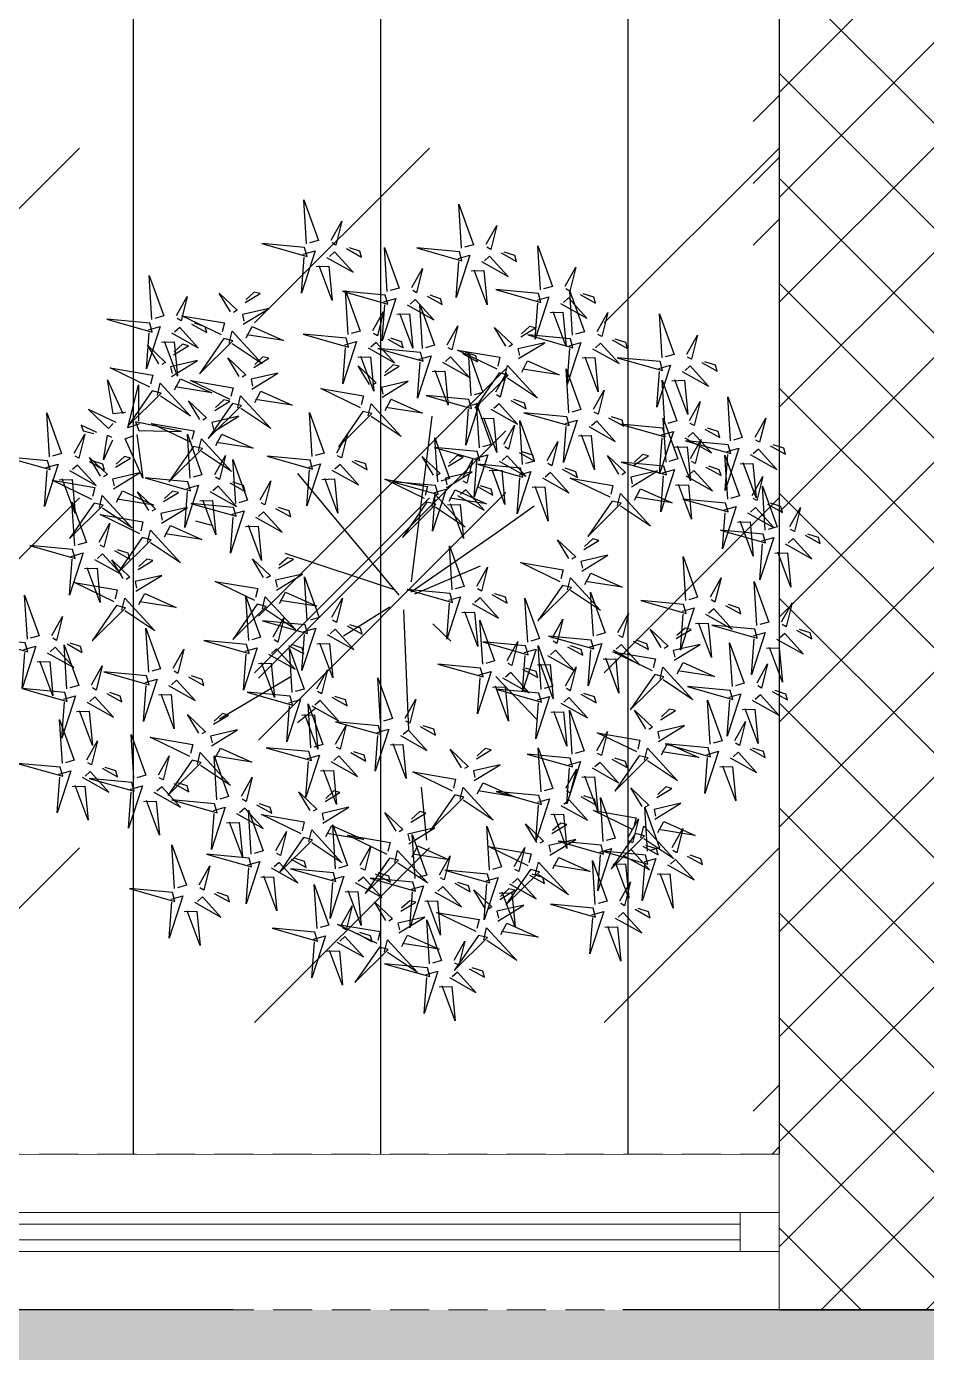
# Model space of a CAD drawing. Header units: millimetres. Extents: x 2335845 to 2509607, y 289014 to 361737.
# Drawn here: x 2369962 to 2370540, y 335775 to 336626 of the extents above; entities that cross this region are included whole.
import ezdxf

# ---------------------------------------------------------------- set-up
doc = ezdxf.new("R2010")
doc.units = ezdxf.units.MM
for name, pattern in [('DASHED', [0.75, 0.5, -0.25]), ('HIDDEN', [0.375, 0.25, -0.125]), ('HIDDEN2', [0.1875, 0.125, -0.0625])]:
    doc.linetypes.add(name, pattern=pattern)
for name, color, linetype, lineweight in [('AR_01_PARTITION FULL HT', 2, 'Continuous', 25), ('IN-PRTN-FULL', 30, 'Continuous', 20), ('IN-PRTN-HATCH', 8, 'Continuous', 5), ('L-tree', 102, 'Continuous', 5), ('SWA- GLASS PARTITION', 8, 'Continuous', 5), ('SWA-GLASS', 140, 'Continuous', 9), ('SWA-METAL', 165, 'Continuous', 9), ('TOA-FC-GYPSUM', 250, 'Continuous', 5), ('TOA-FL-CPT-1', 8, 'Continuous', 5), ('TOA-FL-CPT-3', 8, 'Continuous', 5), ('TOA-FL-TILE-1', 8, 'Continuous', 5)]:
    doc.layers.add(name, color=color, linetype=linetype, lineweight=lineweight)
doc.layers.add('FLOOR MARK', color=7, linetype='Continuous')
doc.layers.add('Landscape', color=70, linetype='Continuous')

# ---------------------------------------------------------------- blocks, each defined once
blk = doc.blocks.new('*U660')
at = {"layer": 'SWA- GLASS PARTITION', "linetype": 'HIDDEN2', "ltscale": 200, "elevation": 0}
blk.add_lwpolyline([(113331.73, -163312.97), (115381.49, -163312.95), (115381.49, -163412.95), (113331.73, -163412.97)], close=True, dxfattribs=at)
at = {"layer": 'SWA-GLASS', "color": 4, "elevation": 0}
blk.add_lwpolyline([(115356.49, -163357.95), (115356.49, -163367.95), (113356.73, -163367.97), (113356.73, -163357.97)], close=True, dxfattribs=at)
at = {"layer": 'SWA-METAL', "color": 8, "linetype": 'HIDDEN'}
for p, q in [((113356.73, -163350.47, 0), (115356.49, -163350.45, 0)), ((113356.73, -163375.45, 0), (115356.49, -163375.45, 0))]:
    blk.add_line(p, q, dxfattribs=at)
at = {"layer": 'SWA-METAL', "elevation": 0}
blk.add_lwpolyline([(115356.49, -163350.45), (115381.49, -163350.45), (115381.49, -163375.45), (115356.49, -163375.45)], close=True, dxfattribs=at)
blk = doc.blocks.new('*U706')
at = {"layer": 'IN-PRTN-HATCH'}
h = blk.add_hatch(dxfattribs=at)
h.set_pattern_fill('ANSI37', color=256, scale=15)
h.set_pattern_definition([(45, (-2055.263, -7e-11), (-33.67596, 33.67596), []), (135, (-2055.263, -7e-11), (-33.67596, -33.67596), [])])
h.paths.add_polyline_path([(-105440.84, -39967.2), (-100176.79, -39967.2), (-100176.79, -39867.2), (-105440.84, -39867.2)])
at = {"layer": 'IN-PRTN-FULL', "elevation": 0}
blk.add_lwpolyline([(-105440.84, -39967.2), (-100176.79, -39967.2), (-100176.79, -39867.2), (-105440.84, -39867.2)], close=True, dxfattribs=at)
blk = doc.blocks.new('autumn shrub')
at = {"layer": 'Landscape', "color": 114, "true_color": 0x139b48}
for p, q in [((11.54, 1.92), (51.94, 98)), ((1.92, -3.84), (-38.48, 86.47)), ((-98.12, 69.17), (-107.74, 74.94)), ((0, 0), (-59.64, 40.35)), ((71.18, 17.29), (98.12, 26.9)), ((9.62, -3.84), (71.18, 17.29)), ((11.54, -5.76), (55.79, 0)), ((-5.77, -9.61), (-38.48, -19.21)), ((1.92, -13.45), (-15.39, -86.47)), ((17.31, -26.9), (25.01, -40.35)), ((-76.95, -34.59), (-126.97, -48.04)), ((-67.33, -57.64), (-80.8, -63.41)), ((46.17, -69.17), (63.49, -101.84)), ((-17.31, -122.97), (-23.09, -155.64))]:
    blk.add_line(p, q, dxfattribs=at)
for points in [[(5.77, 222.89), (11.54, 249.79), (13.47, 222.89), (7.7, 222.89)], [(-100.04, 203.68), (-94.27, 230.58), (-92.34, 203.68), (-98.12, 203.68)], [(3.85, 220.97), (-21.16, 230.58), (3.85, 215.21), (3.85, 220.97)], [(21.16, 220.97), (30.78, 230.58), (23.09, 217.13), (21.16, 219.05)], [(1.92, 217.13), (9.62, 217.13), (-5.77, 194.07), (1.92, 215.21)], [(98.12, 194.07), (103.89, 220.97), (105.81, 194.07), (100.04, 194.07)], [(-101.96, 201.75), (-126.97, 211.36), (-101.96, 195.99), (-101.96, 201.75)], [(-84.65, 201.75), (-75.03, 211.36), (-82.73, 197.91), (-84.65, 199.83)], [(-51.51, 194.97), (-55.15, 208.07), (-47.22, 194.76), (-49.84, 194.03)], [(7.7, 207.52), (15.39, 205.6), (11.54, 184.46), (9.62, 207.52)], [(15.39, 211.36), (28.86, 197.91), (21.16, 213.28), (17.31, 211.36)], [(28.86, 213.28), (36.55, 205.6), (36.55, 209.44), (30.78, 213.28)], [(46.17, 180.62), (51.94, 207.52), (53.87, 180.62), (48.1, 180.62)], [(-60.75, 182.51), (-81.34, 200.76), (-56.96, 189.22), (-59.8, 184.19)], [(-41.04, 197.9), (-30.56, 200.83), (-33.91, 202.71), (-40.09, 199.58)], [(96.19, 192.15), (71.18, 201.75), (96.19, 186.38), (96.19, 192.15)], [(113.51, 192.15), (123.13, 201.75), (115.43, 188.3), (113.51, 190.23)], [(-103.89, 197.91), (-96.19, 197.91), (-111.58, 174.85), (-103.89, 195.99)], [(-90.42, 192.15), (-76.95, 178.7), (-84.65, 194.07), (-88.5, 192.15)], [(-76.95, 194.07), (-69.26, 186.38), (-69.26, 190.23), (-75.03, 194.07)], [(-45.98, 185.23), (-27.65, 190.35), (-44.82, 191.2), (-45.03, 186.9)], [(-103.45, 175.76), (-107.1, 188.86), (-99.16, 175.55), (-101.78, 174.81)], [(-98.12, 188.3), (-90.42, 186.38), (-94.27, 165.25), (-96.19, 188.3)], [(-92.98, 178.69), (-82.5, 181.61), (-85.85, 183.5), (-92.03, 180.36)], [(-57.62, 176.33), (-53.83, 183.03), (-41.31, 158.3), (-55.94, 175.38)], [(-46.41, 176.64), (-40.96, 182.39), (-24.44, 168.66), (-45.47, 178.31)], [(15.39, 161.4), (21.16, 188.3), (23.09, 161.4), (17.31, 161.4)], [(44.25, 178.7), (19.24, 188.3), (44.25, 172.93), (44.25, 178.7)], [(61.56, 178.7), (71.18, 188.3), (63.49, 174.85), (61.56, 176.78)], [(94.27, 188.3), (101.96, 188.3), (86.57, 165.25), (94.27, 186.38)], [(107.74, 182.54), (121.2, 169.09), (113.51, 184.46), (109.66, 182.54)], [(121.2, 184.46), (128.9, 176.78), (128.9, 180.62), (123.13, 184.46)], [(138.52, 155.64), (144.29, 182.54), (146.21, 155.64), (140.44, 155.64)], [(-131.51, 152.18), (-139.33, 153.55), (-136.98, 174.91), (-133.43, 152.04)], [(-112.69, 163.3), (-133.28, 181.54), (-108.91, 170), (-111.74, 164.97)], [(-60.02, 179.89), (-80.67, 162.83), (-55, 177.06), (-60.02, 179.89)], [(42.32, 174.85), (50.02, 174.85), (34.63, 151.8), (42.32, 172.93)], [(100.04, 178.7), (107.74, 176.78), (103.89, 155.64), (101.96, 178.7)], [(-125.08, 143), (-132.76, 142.46), (-119.03, 166.55), (-125.21, 144.92)], [(-97.92, 166.01), (-79.59, 171.13), (-96.76, 171.98), (-96.98, 167.69)], [(-57.28, 154.62), (-60.92, 167.72), (-52.99, 154.41), (-55.61, 153.68)], [(13.47, 159.48), (-11.54, 169.09), (13.47, 153.72), (13.47, 159.48)], [(30.78, 159.48), (40.4, 169.09), (32.71, 155.64), (30.78, 157.56)], [(55.79, 169.09), (69.26, 155.64), (61.56, 171.01), (57.72, 169.09)], [(57.72, 140.27), (63.49, 167.17), (65.41, 140.27), (59.64, 140.27)], [(69.26, 171.01), (76.95, 163.33), (76.95, 167.17), (71.18, 171.01)], [(-184.69, 138.35), (-178.92, 165.25), (-176.99, 138.35), (-182.77, 138.35)], [(-138.92, 147.8), (-153.3, 160.27), (-144.54, 145.48), (-140.84, 147.67)], [(-111.96, 160.68), (-132.62, 143.61), (-106.94, 157.85), (-111.96, 160.68)], [(-109.56, 157.11), (-105.78, 163.82), (-93.26, 139.08), (-107.89, 156.17)], [(-98.36, 157.42), (-92.9, 163.18), (-76.38, 149.44), (-97.41, 159.1)], [(-66.52, 142.16), (-87.11, 160.4), (-62.74, 148.86), (-65.57, 143.84)], [(-46.81, 157.55), (-36.33, 160.48), (-39.68, 162.36), (-45.86, 159.22)], [(48.1, 165.25), (55.79, 163.33), (51.94, 142.19), (50.02, 165.25)], [(136.59, 153.72), (111.58, 163.33), (136.59, 147.95), (136.59, 153.72)], [(153.91, 153.72), (163.53, 163.33), (155.83, 149.87), (153.91, 151.8)], [(-152.22, 144.94), (-160.44, 152.06), (-160.16, 148.23), (-154.14, 144.8)], [(-51.75, 144.88), (-33.42, 150), (-50.59, 150.85), (-50.8, 146.55)], [(11.54, 155.64), (19.24, 155.64), (3.85, 132.58), (11.54, 153.72)], [(25.01, 149.87), (38.48, 136.42), (30.78, 151.8), (26.93, 149.87)], [(38.48, 151.8), (46.17, 144.11), (46.17, 147.95), (40.4, 151.8)], [(134.67, 149.87), (142.36, 149.87), (126.97, 126.82), (134.67, 147.95)], [(150.06, 122.97), (155.83, 149.87), (157.76, 122.97), (151.98, 122.97)], [(-186.61, 136.42), (-211.62, 146.03), (-186.61, 130.66), (-186.61, 136.42)], [(-169.3, 136.42), (-159.68, 146.03), (-167.38, 132.58), (-169.3, 134.5)], [(-144, 137.81), (-152.92, 127.55), (-146.19, 141.51), (-144.13, 139.73)], [(-126.73, 139.03), (-101.1, 131.22), (-127.13, 144.78), (-126.73, 139.03)], [(-97.3, 122.95), (-117.89, 141.19), (-93.52, 129.65), (-96.35, 124.62)], [(-88.06, 135.41), (-91.71, 148.51), (-83.77, 135.2), (-86.39, 134.46)], [(-77.59, 138.33), (-67.11, 141.26), (-70.46, 143.15), (-76.64, 140.01)], [(-63.39, 135.98), (-59.61, 142.68), (-47.08, 117.95), (-61.71, 135.03)], [(-52.18, 136.28), (-46.73, 142.04), (-30.21, 128.31), (-51.24, 137.96)], [(19.67, 127.72), (16.03, 140.82), (23.96, 127.51), (21.35, 126.78)], [(17.31, 146.03), (25.01, 144.11), (21.16, 122.97), (19.24, 146.03)], [(55.79, 138.35), (30.78, 147.95), (55.79, 132.58), (55.79, 138.35)], [(73.11, 138.35), (82.73, 147.95), (75.03, 134.5), (73.11, 136.42)], [(108.17, 127.72), (104.53, 140.82), (112.46, 127.51), (109.84, 126.78)], [(148.14, 144.11), (161.6, 130.66), (153.91, 146.03), (150.06, 144.11)], [(161.6, 146.03), (169.3, 138.35), (169.3, 142.19), (163.53, 146.03)], [(-188.54, 132.58), (-180.84, 132.58), (-196.23, 109.52), (-188.54, 130.66)], [(-128.51, 136.98), (-132.37, 109.74), (-136.19, 136.44), (-130.43, 136.85)], [(-65.79, 139.54), (-86.44, 122.48), (-60.77, 136.71), (-65.79, 139.54)], [(10.44, 115.26), (-10.16, 133.5), (14.22, 121.96), (11.38, 116.94)], [(30.15, 130.65), (40.62, 133.58), (37.28, 135.46), (31.09, 132.32)], [(53.87, 134.5), (61.56, 134.5), (46.17, 111.45), (53.87, 132.58)], [(98.93, 115.26), (78.34, 133.5), (102.71, 121.96), (99.88, 116.94)], [(118.64, 130.65), (129.12, 133.58), (125.77, 135.46), (119.59, 132.32)], [(140.44, 140.27), (148.14, 138.35), (144.29, 117.21), (142.36, 140.27)], [(-175.07, 126.82), (-161.6, 113.37), (-169.3, 128.74), (-173.15, 126.82)], [(-161.6, 128.74), (-153.91, 121.05), (-153.91, 124.9), (-159.68, 128.74)], [(-157.32, 118.11), (-160.96, 131.21), (-153.03, 117.9), (-155.65, 117.17)], [(-146.85, 121.04), (-136.37, 123.97), (-139.72, 125.86), (-145.9, 122.72)], [(-103.89, 101.84), (-98.12, 128.74), (-96.19, 101.84), (-101.96, 101.84)], [(-82.53, 125.66), (-64.2, 130.78), (-81.37, 131.63), (-81.59, 127.34)], [(59.64, 124.9), (67.33, 122.97), (63.49, 101.84), (61.56, 124.9)], [(67.33, 128.74), (80.8, 115.29), (73.11, 130.66), (69.26, 128.74)], [(78.88, 103.76), (84.65, 130.66), (86.57, 103.76), (80.8, 103.76)], [(80.8, 130.66), (88.5, 122.97), (88.5, 126.82), (82.73, 130.66)], [(148.14, 121.05), (123.13, 130.66), (148.14, 115.29), (148.14, 121.05)], [(165.45, 121.05), (175.07, 130.66), (167.38, 117.21), (165.45, 119.13)], [(-166.56, 105.65), (-187.15, 123.9), (-162.78, 112.36), (-165.61, 107.33)], [(-182.77, 122.97), (-175.07, 121.05), (-178.92, 99.92), (-180.84, 122.97)], [(-96.57, 120.33), (-117.23, 103.26), (-91.55, 117.49), (-96.57, 120.33)], [(-94.17, 116.76), (-90.39, 123.47), (-77.87, 98.73), (-92.49, 115.82)], [(-82.96, 117.07), (-77.51, 122.83), (-60.99, 109.09), (-82.02, 118.75)], [(-26.93, 94.15), (-21.16, 121.05), (-19.24, 94.15), (-25.01, 94.15)], [(25.2, 117.98), (43.54, 123.1), (26.37, 123.95), (26.15, 119.65)], [(113.7, 117.98), (132.03, 123.1), (114.86, 123.95), (114.65, 119.65)], [(146.21, 117.21), (153.91, 117.21), (138.52, 94.15), (146.21, 115.29)], [(200.08, 94.15), (205.85, 121.05), (207.78, 94.15), (202, 94.15)], [(-184.69, 80.7), (-178.92, 107.6), (-176.99, 80.7), (-182.77, 80.7)], [(-151.79, 108.37), (-133.46, 113.49), (-150.63, 114.34), (-150.84, 110.04)], [(-105.81, 99.92), (-130.82, 109.52), (-105.81, 94.15), (-105.81, 99.92)], [(-88.5, 99.92), (-78.88, 109.52), (-86.57, 96.07), (-88.5, 98)], [(11.17, 112.64), (-9.49, 95.58), (16.19, 109.81), (11.17, 112.64)], [(13.57, 109.08), (17.35, 115.78), (29.87, 91.05), (15.24, 108.13)], [(24.77, 109.38), (30.23, 115.14), (46.74, 101.41), (25.72, 111.06)], [(76.95, 101.84), (51.94, 111.45), (76.95, 96.07), (76.95, 101.84)], [(99.66, 112.64), (79.01, 95.58), (104.68, 109.81), (99.66, 112.64)], [(94.27, 101.84), (103.89, 111.45), (96.19, 98), (94.27, 99.92)], [(102.06, 109.08), (105.85, 115.78), (118.37, 91.05), (103.74, 108.13)], [(113.27, 109.38), (118.72, 115.14), (135.24, 101.41), (114.21, 111.06)], [(151.98, 107.6), (159.68, 105.68), (155.83, 84.54), (153.91, 107.6)], [(159.68, 111.45), (173.15, 98), (165.45, 113.37), (161.6, 111.45)], [(173.15, 113.37), (180.84, 105.68), (180.84, 109.52), (175.07, 113.37)], [(-165.83, 103.03), (-186.48, 85.97), (-160.81, 100.2), (-165.83, 103.03)], [(-163.43, 99.47), (-159.65, 106.17), (-147.12, 81.44), (-161.75, 98.53)], [(-152.22, 99.78), (-146.77, 105.54), (-130.25, 91.8), (-151.28, 101.45)], [(-134.24, 89.29), (-137.88, 102.39), (-129.94, 89.08), (-132.56, 88.35)], [(-80.8, 78.78), (-75.03, 105.68), (-73.11, 78.78), (-78.88, 78.78)], [(-28.86, 92.23), (-53.87, 101.84), (-28.86, 86.47), (-28.86, 92.23)], [(-11.54, 92.23), (-1.92, 101.84), (-9.62, 88.39), (-11.54, 90.31)], [(134.67, 76.86), (140.44, 103.76), (142.36, 76.86), (136.59, 76.86)], [(198.16, 92.23), (173.15, 101.84), (198.16, 86.47), (198.16, 92.23)], [(215.47, 92.23), (225.09, 101.84), (217.4, 88.39), (215.47, 90.31)], [(-143.47, 76.83), (-164.07, 95.07), (-139.69, 83.53), (-142.53, 78.51)], [(-123.76, 92.22), (-113.29, 95.15), (-116.63, 97.03), (-122.82, 93.89)], [(-107.74, 96.07), (-100.04, 96.07), (-115.43, 73.02), (-107.74, 94.15)], [(-94.27, 90.31), (-80.8, 76.86), (-88.5, 92.23), (-92.34, 90.31)], [(-80.8, 92.23), (-73.11, 84.54), (-73.11, 88.39), (-78.88, 92.23)], [(75.03, 98), (82.73, 98), (67.33, 74.94), (75.03, 96.07)], [(75.03, 71.09), (80.8, 98), (82.73, 71.09), (76.95, 71.09)], [(88.5, 92.23), (101.96, 78.78), (94.27, 94.15), (90.42, 92.23)], [(101.96, 94.15), (109.66, 86.47), (109.66, 90.31), (103.89, 94.15)], [(-186.61, 78.78), (-211.62, 88.39), (-186.61, 73.02), (-186.61, 78.78)], [(-169.3, 78.78), (-159.68, 88.39), (-167.38, 74.94), (-169.3, 76.86)], [(-128.7, 79.55), (-110.37, 84.67), (-127.54, 85.52), (-127.76, 81.22)], [(-82.73, 76.86), (-107.74, 86.47), (-82.73, 71.09), (-82.73, 76.86)], [(-101.96, 86.47), (-94.27, 84.54), (-98.12, 63.41), (-100.04, 86.47)], [(-65.41, 76.86), (-55.79, 86.47), (-63.49, 73.02), (-65.41, 74.94)], [(-30.78, 88.39), (-23.09, 88.39), (-38.48, 65.33), (-30.78, 86.47)], [(-17.31, 82.62), (-3.85, 69.17), (-11.54, 84.54), (-15.39, 82.62)], [(-3.85, 84.54), (3.85, 76.86), (3.85, 80.7), (-1.92, 84.54)], [(44.25, 57.64), (50.02, 84.54), (51.94, 57.64), (46.17, 57.64)], [(80.8, 88.39), (88.5, 86.47), (84.65, 65.33), (82.73, 88.39)], [(132.75, 74.94), (107.74, 84.54), (132.75, 69.17), (132.75, 74.94)], [(150.06, 74.94), (159.68, 84.54), (151.98, 71.09), (150.06, 73.02)], [(196.23, 88.39), (203.93, 88.39), (188.54, 65.33), (196.23, 86.47)], [(209.7, 82.62), (223.17, 69.17), (215.47, 84.54), (211.62, 82.62)], [(223.17, 84.54), (230.86, 76.86), (230.86, 80.7), (225.09, 84.54)], [(-188.54, 74.94), (-180.84, 74.94), (-196.23, 51.88), (-188.54, 73.02)], [(-140.34, 70.65), (-136.56, 77.35), (-124.04, 52.62), (-138.67, 69.7)], [(-129.14, 70.95), (-123.68, 76.71), (-107.16, 62.98), (-128.19, 72.63)], [(-25.01, 78.78), (-17.31, 76.86), (-21.16, 55.72), (-23.09, 78.78)], [(42.76, 62.39), (39.12, 75.49), (47.05, 62.18), (44.43, 61.45)], [(73.11, 69.17), (48.1, 78.78), (73.11, 63.41), (73.11, 69.17)], [(90.42, 69.17), (100.04, 78.78), (92.34, 65.33), (90.42, 67.25)], [(98.12, 53.8), (103.89, 80.7), (105.81, 53.8), (100.04, 53.8)], [(190.46, 53.8), (196.23, 80.7), (198.16, 53.8), (192.39, 53.8)], [(202, 78.78), (209.7, 76.86), (205.85, 55.72), (203.93, 78.78)], [(-175.07, 69.17), (-161.6, 55.72), (-169.3, 71.09), (-173.15, 69.17)], [(-142.74, 74.21), (-163.4, 57.15), (-137.72, 71.38), (-142.74, 74.21)], [(-161.6, 71.09), (-153.91, 63.41), (-153.91, 67.25), (-159.68, 71.09)], [(-84.65, 73.02), (-76.95, 73.02), (-92.34, 49.96), (-84.65, 71.09)], [(-71.18, 67.25), (-57.72, 53.8), (-65.41, 69.17), (-69.26, 67.25)], [(-57.72, 69.17), (-50.02, 61.49), (-50.02, 65.33), (-55.79, 69.17)], [(33.52, 49.93), (12.93, 68.17), (37.3, 56.63), (34.47, 51.61)], [(53.23, 65.32), (63.71, 68.25), (60.36, 70.13), (54.18, 66.99)], [(130.82, 71.09), (138.52, 71.09), (123.13, 48.04), (130.82, 69.17)], [(144.29, 65.33), (157.76, 51.88), (150.06, 67.25), (146.21, 65.33)], [(157.76, 67.25), (165.45, 59.57), (165.45, 63.41), (159.68, 67.25)], [(-228.94, 32.67), (-223.17, 59.57), (-221.24, 32.67), (-227.01, 32.67)], [(-170.4, 40.32), (-191, 58.57), (-166.62, 47.03), (-169.46, 42)], [(-182.77, 65.33), (-175.07, 63.41), (-178.92, 42.27), (-180.84, 65.33)], [(-161.17, 52.78), (-164.81, 65.88), (-156.88, 52.57), (-159.5, 51.84)], [(-150.69, 55.71), (-140.22, 58.64), (-143.57, 60.53), (-149.75, 57.39)], [(-78.88, 63.41), (-71.18, 61.49), (-75.03, 40.35), (-76.95, 63.41)], [(42.32, 55.72), (17.31, 65.33), (42.32, 49.96), (42.32, 55.72)], [(48.29, 52.64), (66.62, 57.77), (49.45, 58.62), (49.24, 54.32)], [(59.64, 55.72), (69.26, 65.33), (61.56, 51.88), (59.64, 53.8)], [(71.18, 65.33), (78.88, 65.33), (63.49, 42.27), (71.18, 63.41)], [(96.19, 51.88), (71.18, 61.49), (96.19, 46.12), (96.19, 51.88)], [(84.65, 59.57), (98.12, 46.12), (90.42, 61.49), (86.57, 59.57)], [(98.12, 61.49), (105.81, 53.8), (105.81, 57.64), (100.04, 61.49)], [(113.51, 51.88), (123.13, 61.49), (115.43, 48.04), (113.51, 49.96)], [(136.59, 61.49), (144.29, 59.57), (140.44, 38.43), (138.52, 61.49)], [(188.54, 51.88), (163.53, 61.49), (188.54, 46.12), (188.54, 51.88)], [(205.85, 51.88), (215.47, 61.49), (207.78, 48.04), (205.85, 49.96)], [(227.01, 32.67), (232.79, 59.57), (234.71, 32.67), (228.94, 32.67)], [(40.4, 51.88), (48.1, 51.88), (32.71, 28.82), (40.4, 49.96)], [(36.65, 43.75), (40.43, 50.45), (52.96, 25.72), (38.33, 42.8)], [(47.86, 44.05), (53.31, 49.81), (69.83, 36.08), (48.8, 45.73)], [(76.95, 55.72), (84.65, 53.8), (80.8, 32.67), (78.88, 55.72)], [(184.69, 30.74), (190.46, 57.64), (192.39, 30.74), (186.61, 30.74)], [(-155.64, 43.04), (-137.31, 48.16), (-154.48, 49.01), (-154.69, 44.71)], [(-76.52, 29.73), (-80.16, 42.83), (-72.23, 29.51), (-74.85, 28.78)], [(34.25, 47.31), (13.6, 30.25), (39.27, 44.48), (34.25, 47.31)], [(46.17, 42.27), (53.87, 40.35), (50.02, 19.21), (48.1, 42.27)], [(53.87, 46.12), (67.33, 32.67), (59.64, 48.04), (55.79, 46.12)], [(67.33, 48.04), (75.03, 40.35), (75.03, 44.19), (69.26, 48.04)], [(94.27, 48.04), (101.96, 48.04), (86.57, 24.98), (94.27, 46.12)], [(107.74, 42.27), (121.2, 28.82), (113.51, 44.19), (109.66, 42.27)], [(121.2, 44.19), (128.9, 36.51), (128.9, 40.35), (123.13, 44.19)], [(154.34, 31.65), (150.7, 44.75), (158.63, 31.44), (156.02, 30.7)], [(186.61, 48.04), (194.31, 48.04), (178.92, 24.98), (186.61, 46.12)], [(200.08, 42.27), (213.55, 28.82), (205.85, 44.19), (202, 42.27)], [(213.55, 44.19), (221.24, 36.51), (221.24, 40.35), (215.47, 44.19)], [(-230.86, 30.74), (-255.87, 40.35), (-230.86, 24.98), (-230.86, 30.74)], [(-213.55, 30.74), (-203.93, 40.35), (-211.62, 26.9), (-213.55, 28.82)], [(-169.68, 37.7), (-190.33, 20.64), (-164.66, 34.87), (-169.68, 37.7)], [(-167.27, 34.14), (-163.49, 40.84), (-150.97, 16.11), (-165.6, 33.2)], [(-156.07, 34.45), (-150.62, 40.21), (-134.1, 26.47), (-155.13, 36.12)], [(-85.76, 17.27), (-106.35, 35.51), (-81.97, 23.97), (-84.81, 18.94)], [(-66.05, 32.65), (-55.57, 35.58), (-58.92, 37.47), (-65.1, 34.33)], [(100.04, 38.43), (107.74, 36.51), (103.89, 15.37), (101.96, 38.43)], [(145.11, 19.19), (124.51, 37.43), (148.89, 25.89), (146.05, 20.86)], [(182.77, 28.82), (157.76, 38.43), (182.77, 23.06), (182.77, 28.82)], [(164.82, 34.57), (175.29, 37.5), (171.94, 39.39), (165.76, 36.25)], [(192.39, 38.43), (200.08, 36.51), (196.23, 15.37), (194.31, 38.43)], [(225.09, 30.74), (200.08, 40.35), (225.09, 24.98), (225.09, 30.74)], [(200.08, 28.82), (209.7, 38.43), (202, 24.98), (200.08, 26.9)], [(242.41, 30.74), (252.02, 40.35), (244.33, 26.9), (242.41, 28.82)], [(-232.79, 26.9), (-225.09, 26.9), (-240.48, 3.84), (-232.79, 24.98)], [(-70.99, 19.98), (-52.66, 25.1), (-69.83, 25.95), (-70.04, 21.66)], [(159.87, 21.9), (178.21, 27.02), (161.04, 27.87), (160.82, 23.58)], [(180.84, 24.98), (188.54, 24.98), (173.15, 1.92), (180.84, 23.06)], [(223.17, 26.9), (230.86, 26.9), (215.47, 3.84), (223.17, 24.98)], [(215.47, -1.92), (221.24, 24.98), (223.17, -1.92), (217.4, -1.92)], [(-227.01, 17.29), (-219.32, 15.37), (-223.17, -5.76), (-225.09, 17.29)], [(-219.32, 21.14), (-205.85, 7.69), (-213.55, 23.06), (-217.4, 21.14)], [(-213.55, -3.84), (-207.78, 23.06), (-205.85, -3.84), (-211.62, -3.84)], [(-205.85, 23.06), (-198.16, 15.37), (-198.16, 19.21), (-203.93, 23.06)], [(-161.6, -7.69), (-155.83, 19.21), (-153.91, -7.69), (-159.68, -7.69)], [(-96.19, -5.76), (-90.42, 21.14), (-88.5, -5.76), (-94.27, -5.76)], [(-82.63, 11.08), (-78.84, 17.78), (-66.32, -6.95), (-80.95, 10.14)], [(-71.42, 11.39), (-65.97, 17.15), (-49.45, 3.41), (-70.48, 13.06)], [(-57.72, -3.84), (-51.94, 23.06), (-50.02, -3.84), (-55.79, -3.84)], [(34.63, -9.61), (40.4, 17.29), (42.32, -9.61), (36.55, -9.61)], [(145.83, 16.57), (125.18, -0.5), (150.86, 13.74), (145.83, 16.57)], [(148.24, 13), (152.02, 19.71), (164.54, -5.03), (149.91, 12.06)], [(159.44, 13.31), (164.89, 19.07), (181.41, 5.33), (160.39, 14.99)], [(194.31, 19.21), (207.78, 5.76), (200.08, 21.14), (196.23, 19.21)], [(207.78, 21.14), (215.47, 13.45), (215.47, 17.29), (209.7, 21.14)], [(228.94, 17.29), (236.63, 15.37), (232.79, -5.76), (230.86, 17.29)], [(236.63, 21.14), (250.1, 7.69), (242.41, 23.06), (238.56, 21.14)], [(250.1, 23.06), (257.8, 15.37), (257.8, 19.21), (252.02, 23.06)], [(-85.03, 14.65), (-105.68, -2.42), (-80.01, 11.81), (-85.03, 14.65)], [(186.61, 15.37), (194.31, 13.45), (190.46, -7.69), (188.54, 15.37)], [(-215.47, -5.76), (-240.48, 3.84), (-215.47, -11.53), (-215.47, -5.76)], [(-198.16, -5.76), (-188.54, 3.84), (-196.23, -9.61), (-198.16, -7.69)], [(-163.53, -9.61), (-188.54, 0), (-163.53, -15.37), (-163.53, -9.61)], [(-146.21, -9.61), (-136.59, 0), (-144.29, -13.45), (-146.21, -11.53)], [(-98.12, -7.69), (-123.13, 1.92), (-98.12, -13.45), (-98.12, -7.69)], [(-59.64, -5.76), (-84.65, 3.84), (-59.64, -11.53), (-59.64, -5.76)], [(-80.8, -7.69), (-71.18, 1.92), (-78.88, -11.53), (-80.8, -9.61)], [(-42.32, -5.76), (-32.71, 3.84), (-40.4, -9.61), (-42.32, -7.69)], [(110.09, -10.62), (106.45, 2.47), (114.39, -10.84), (111.77, -11.57)], [(213.55, -3.84), (188.54, 5.76), (213.55, -9.61), (213.55, -3.84)], [(230.86, -3.84), (240.48, 5.76), (232.79, -7.69), (230.86, -5.76)], [(232.79, -26.9), (238.56, 0), (240.48, -26.9), (234.71, -26.9)], [(32.71, -11.53), (7.7, -1.92), (32.71, -17.29), (32.71, -11.53)], [(50.02, -11.53), (59.64, -1.92), (51.94, -15.37), (50.02, -13.45)], [(100.86, -23.09), (80.26, -4.84), (104.64, -16.38), (101.8, -21.41)], [(120.57, -7.7), (131.04, -4.77), (127.7, -2.88), (121.51, -6.02)], [(211.62, -7.69), (219.32, -7.69), (203.93, -30.74), (211.62, -9.61)], [(-217.4, -9.61), (-209.7, -9.61), (-225.09, -32.67), (-217.4, -11.53)], [(-203.93, -15.37), (-190.46, -28.82), (-198.16, -13.45), (-202, -15.37)], [(-190.46, -13.45), (-182.77, -21.14), (-182.77, -17.29), (-188.54, -13.45)], [(-165.45, -13.45), (-157.76, -13.45), (-173.15, -36.51), (-165.45, -15.37)], [(-100.04, -11.53), (-92.34, -11.53), (-107.74, -34.59), (-100.04, -13.45)], [(-86.57, -17.29), (-73.11, -30.74), (-80.8, -15.37), (-84.65, -17.29)], [(-73.11, -15.37), (-65.41, -23.06), (-65.41, -19.21), (-71.18, -15.37)], [(-61.56, -9.61), (-53.87, -9.61), (-69.26, -32.67), (-61.56, -11.53)], [(-48.1, -15.37), (-34.63, -28.82), (-42.32, -13.45), (-46.17, -15.37)], [(-34.63, -13.45), (-26.93, -21.14), (-26.93, -17.29), (-32.71, -13.45)], [(30.78, -15.37), (38.48, -15.37), (23.09, -38.43), (30.78, -17.29)], [(115.63, -20.37), (133.96, -15.25), (116.79, -14.4), (116.57, -18.7)], [(225.09, -13.45), (238.56, -26.9), (230.86, -11.53), (227.01, -13.45)], [(238.56, -11.53), (246.25, -19.21), (246.25, -15.37), (240.48, -11.53)], [(-228.94, -48.04), (-223.17, -21.14), (-221.24, -48.04), (-227.01, -48.04)], [(-211.62, -19.21), (-203.93, -21.14), (-207.78, -42.27), (-209.7, -19.21)], [(-159.68, -23.06), (-151.98, -24.98), (-155.83, -46.12), (-157.76, -23.06)], [(-151.98, -19.21), (-138.52, -32.67), (-146.21, -17.29), (-150.06, -19.21)], [(-138.52, -17.29), (-130.82, -24.98), (-130.82, -21.14), (-136.59, -17.29)], [(-94.27, -21.14), (-86.57, -23.06), (-90.42, -44.19), (-92.34, -21.14)], [(-78.88, -44.19), (-73.11, -17.29), (-71.18, -44.19), (-76.95, -44.19)], [(-55.79, -19.21), (-48.1, -21.14), (-51.94, -42.27), (-53.87, -19.21)], [(44.25, -21.14), (57.72, -34.59), (50.02, -19.21), (46.17, -21.14)], [(57.72, -19.21), (65.41, -26.9), (65.41, -23.06), (59.64, -19.21)], [(103.99, -29.27), (107.77, -22.57), (120.29, -47.3), (105.66, -30.21)], [(115.19, -28.96), (120.65, -23.2), (137.17, -36.94), (116.14, -27.29)], [(230.86, -28.82), (205.85, -19.21), (230.86, -34.59), (230.86, -28.82)], [(217.4, -17.29), (225.09, -19.21), (221.24, -40.35), (219.32, -17.29)], [(248.18, -28.82), (257.8, -19.21), (250.1, -32.67), (248.18, -30.74)], [(36.55, -24.98), (44.25, -26.9), (40.4, -48.04), (38.48, -24.98)], [(40.4, -59.57), (46.17, -32.67), (48.1, -59.57), (42.32, -59.57)], [(71.18, -53.8), (76.95, -26.9), (78.88, -53.8), (73.11, -53.8)], [(101.59, -25.71), (80.93, -42.77), (106.61, -28.54), (101.59, -25.71)], [(173.15, -55.72), (178.92, -28.82), (180.84, -55.72), (175.07, -55.72)], [(228.94, -32.67), (236.63, -32.67), (221.24, -55.72), (228.94, -34.59)], [(-230.86, -49.96), (-255.87, -40.35), (-230.86, -55.72), (-230.86, -49.96)], [(-213.55, -49.96), (-203.93, -40.35), (-211.62, -53.8), (-213.55, -51.88)], [(-141.93, -52.9), (-145.57, -39.8), (-137.64, -53.11), (-140.26, -53.84)], [(-80.8, -46.12), (-105.81, -36.51), (-80.8, -51.88), (-80.8, -46.12)], [(-63.49, -46.12), (-53.87, -36.51), (-61.56, -49.96), (-63.49, -48.04)], [(111.58, -61.49), (117.35, -34.59), (119.28, -61.49), (113.51, -61.49)], [(242.41, -38.43), (255.87, -51.88), (248.18, -36.51), (244.33, -38.43)], [(255.87, -36.51), (263.57, -44.19), (263.57, -40.35), (257.8, -36.51)], [(-188.54, -69.17), (-182.77, -42.27), (-180.84, -69.17), (-186.61, -69.17)], [(-151.17, -65.36), (-171.76, -47.11), (-147.39, -58.66), (-150.22, -63.68)], [(-131.46, -49.97), (-120.98, -47.04), (-124.33, -45.16), (-130.51, -48.29)], [(69.26, -55.72), (44.25, -46.12), (69.26, -61.49), (69.26, -55.72)], [(86.57, -55.72), (96.19, -46.12), (88.5, -59.57), (86.57, -57.64)], [(171.22, -57.64), (146.21, -48.04), (171.22, -63.41), (171.22, -57.64)], [(188.54, -57.64), (198.16, -48.04), (190.46, -61.49), (188.54, -59.57)], [(234.71, -42.27), (242.41, -44.19), (238.56, -65.33), (236.63, -42.27)], [(-232.79, -53.8), (-225.09, -53.8), (-240.48, -76.86), (-232.79, -55.72)], [(-219.32, -59.57), (-205.85, -73.02), (-213.55, -57.64), (-217.4, -59.57)], [(-205.85, -57.64), (-198.16, -65.33), (-198.16, -61.49), (-203.93, -57.64)], [(-136.4, -62.64), (-118.07, -57.52), (-135.24, -56.67), (-135.45, -60.97)], [(-82.73, -49.96), (-75.03, -49.96), (-90.42, -73.02), (-82.73, -51.88)], [(-76.95, -80.7), (-71.18, -53.8), (-69.26, -80.7), (-75.03, -80.7)], [(-69.26, -55.72), (-55.79, -69.17), (-63.49, -53.8), (-67.33, -55.72)], [(-55.79, -53.8), (-48.1, -61.49), (-48.1, -57.64), (-53.87, -53.8)], [(-30.78, -76.86), (-25.01, -49.96), (-23.09, -76.86), (-28.86, -76.86)], [(38.48, -61.49), (13.47, -51.88), (38.48, -67.25), (38.48, -61.49)], [(55.79, -61.49), (65.41, -51.88), (57.72, -65.33), (55.79, -63.41)], [(71.18, -84.54), (76.95, -57.64), (78.88, -84.54), (73.11, -84.54)], [(109.66, -63.41), (84.65, -53.8), (109.66, -69.17), (109.66, -63.41)], [(126.97, -63.41), (136.59, -53.8), (128.9, -67.25), (126.97, -65.33)], [(211.62, -82.62), (217.4, -55.72), (219.32, -82.62), (213.55, -82.62)], [(-227.01, -63.41), (-219.32, -65.33), (-223.17, -86.47), (-225.09, -63.41)], [(-190.46, -71.09), (-215.47, -61.49), (-190.46, -76.86), (-190.46, -71.09)], [(-173.15, -71.09), (-163.53, -61.49), (-171.22, -74.94), (-173.15, -73.02)], [(-148.04, -71.54), (-144.26, -64.84), (-131.73, -89.57), (-146.36, -72.49)], [(-136.83, -71.23), (-131.38, -65.48), (-114.86, -79.21), (-135.89, -69.56)], [(-76.95, -59.57), (-69.26, -61.49), (-73.11, -82.62), (-75.03, -59.57)], [(36.55, -65.33), (44.25, -65.33), (28.86, -88.39), (36.55, -67.25)], [(67.33, -59.57), (75.03, -59.57), (59.64, -82.62), (67.33, -61.49)], [(80.8, -65.33), (94.27, -78.78), (86.57, -63.41), (82.73, -65.33)], [(94.27, -63.41), (101.96, -71.09), (101.96, -67.25), (96.19, -63.41)], [(169.3, -61.49), (176.99, -61.49), (161.6, -84.54), (169.3, -63.41)], [(182.77, -67.25), (196.23, -80.7), (188.54, -65.33), (184.69, -67.25)], [(196.23, -65.33), (203.93, -73.02), (203.93, -69.17), (198.16, -65.33)], [(-150.44, -67.98), (-171.09, -85.04), (-145.42, -70.81), (-150.44, -67.98)], [(-142.36, -96.07), (-136.59, -69.17), (-134.67, -96.07), (-140.44, -96.07)], [(-78.88, -82.62), (-103.89, -73.02), (-78.88, -88.39), (-78.88, -82.62)], [(-61.56, -82.62), (-51.94, -73.02), (-59.64, -86.47), (-61.56, -84.54)], [(-32.71, -78.78), (-57.72, -69.17), (-32.71, -84.54), (-32.71, -78.78)], [(-15.39, -78.78), (-5.77, -69.17), (-13.47, -82.62), (-15.39, -80.7)], [(50.02, -71.09), (63.49, -84.54), (55.79, -69.17), (51.94, -71.09)], [(63.49, -69.17), (71.18, -76.86), (71.18, -73.02), (65.41, -69.17)], [(73.11, -69.17), (80.8, -71.09), (76.95, -92.23), (75.03, -69.17)], [(107.74, -67.25), (115.43, -67.25), (100.04, -90.31), (107.74, -69.17)], [(141.26, -92.26), (120.66, -74.02), (145.04, -85.56), (142.2, -90.58)], [(121.2, -73.02), (134.67, -86.47), (126.97, -71.09), (123.13, -73.02)], [(134.67, -71.09), (142.36, -78.78), (142.36, -74.94), (136.59, -71.09)], [(150.49, -79.8), (146.85, -66.7), (154.79, -80.01), (152.17, -80.74)], [(160.97, -76.87), (171.44, -73.94), (168.1, -72.06), (161.91, -75.19)], [(175.07, -71.09), (182.77, -73.02), (178.92, -94.15), (176.99, -71.09)], [(-192.39, -74.94), (-184.69, -74.94), (-200.08, -98), (-192.39, -76.86)], [(-178.92, -80.7), (-165.45, -94.15), (-173.15, -78.78), (-176.99, -80.7)], [(-165.45, -78.78), (-157.76, -86.47), (-157.76, -82.62), (-163.53, -78.78)], [(-34.63, -82.62), (-26.93, -82.62), (-42.32, -105.68), (-34.63, -84.54)], [(42.32, -74.94), (50.02, -76.86), (46.17, -98), (44.25, -74.94)], [(69.26, -86.47), (44.25, -76.86), (69.26, -92.23), (69.26, -86.47)], [(86.57, -86.47), (96.19, -76.86), (88.5, -90.31), (86.57, -88.39)], [(113.51, -76.86), (121.2, -78.78), (117.35, -99.92), (115.43, -76.86)], [(209.7, -84.54), (184.69, -74.94), (209.7, -90.31), (209.7, -84.54)], [(227.01, -84.54), (236.63, -74.94), (228.94, -88.39), (227.01, -86.47)], [(-186.61, -84.54), (-178.92, -86.47), (-182.77, -107.6), (-184.69, -84.54)], [(-144.29, -98), (-169.3, -88.39), (-144.29, -103.76), (-144.29, -98)], [(-126.97, -98), (-117.35, -88.39), (-125.05, -101.84), (-126.97, -99.92)], [(-80.8, -86.47), (-73.11, -86.47), (-88.5, -109.52), (-80.8, -88.39)], [(-67.33, -92.23), (-53.87, -105.68), (-61.56, -90.31), (-65.41, -92.23)], [(-53.87, -90.31), (-46.17, -98), (-46.17, -94.15), (-51.94, -90.31)], [(-21.16, -88.39), (-7.7, -101.84), (-15.39, -86.47), (-19.24, -88.39)], [(-7.7, -86.47), (0, -94.15), (0, -90.31), (-5.77, -86.47)], [(67.33, -90.31), (75.03, -90.31), (59.64, -113.37), (67.33, -92.23)], [(156.03, -89.54), (174.36, -84.42), (157.19, -83.57), (156.97, -87.87)], [(186.61, -115.29), (192.39, -88.39), (194.31, -115.29), (188.54, -115.29)], [(207.78, -88.39), (215.47, -88.39), (200.08, -111.45), (207.78, -90.31)], [(-75.03, -96.07), (-67.33, -98), (-71.18, -119.13), (-73.11, -96.07)], [(-28.86, -92.23), (-21.16, -94.15), (-25.01, -115.29), (-26.93, -92.23)], [(80.8, -96.07), (94.27, -109.52), (86.57, -94.15), (82.73, -96.07)], [(94.27, -94.15), (101.96, -101.84), (101.96, -98), (96.19, -94.15)], [(141.99, -94.88), (121.33, -111.94), (147.01, -97.71), (141.99, -94.88)], [(144.39, -98.44), (148.17, -91.74), (160.69, -116.47), (146.06, -99.39)], [(155.59, -98.13), (161.05, -92.38), (177.57, -106.11), (156.54, -96.46)], [(213.55, -98), (221.24, -99.92), (217.4, -121.05), (215.47, -98)], [(221.24, -94.15), (234.71, -107.6), (227.01, -92.23), (223.17, -94.15)], [(234.71, -92.23), (242.41, -99.92), (242.41, -96.07), (236.63, -92.23)], [(-146.21, -101.84), (-138.52, -101.84), (-153.91, -124.9), (-146.21, -103.76)], [(-132.75, -107.6), (-119.28, -121.05), (-126.97, -105.68), (-130.82, -107.6)], [(-119.28, -105.68), (-111.58, -113.37), (-111.58, -109.52), (-117.35, -105.68)], [(-88.06, -118.23), (-91.71, -105.13), (-83.77, -118.44), (-86.39, -119.17)], [(10.05, -118.23), (6.41, -105.13), (14.35, -118.44), (11.73, -119.17)], [(73.11, -99.92), (80.8, -101.84), (76.95, -122.97), (75.03, -99.92)], [(78.88, -128.74), (84.65, -101.84), (86.57, -128.74), (80.8, -128.74)], [(-182.77, -142.19), (-176.99, -115.29), (-175.07, -142.19), (-180.84, -142.19)], [(-140.44, -111.45), (-132.75, -113.37), (-136.59, -134.5), (-138.52, -111.45)], [(-130.82, -134.5), (-125.05, -107.6), (-123.13, -134.5), (-128.9, -134.5)], [(-97.3, -130.69), (-117.89, -112.44), (-93.52, -123.99), (-96.35, -129.01)], [(-77.59, -115.3), (-67.11, -112.37), (-70.46, -110.49), (-76.64, -113.62)], [(0.82, -130.69), (-19.78, -112.44), (4.6, -123.99), (1.76, -129.01)], [(20.53, -115.3), (31, -112.37), (27.66, -110.49), (21.47, -113.62)], [(127.41, -125.91), (123.77, -112.81), (131.7, -126.12), (129.08, -126.86)], [(184.69, -117.21), (159.68, -107.6), (184.69, -122.97), (184.69, -117.21)], [(202, -117.21), (211.62, -107.6), (203.93, -121.05), (202, -119.13)], [(-82.53, -127.97), (-64.2, -122.85), (-81.37, -122), (-81.59, -126.3)], [(15.59, -127.97), (33.92, -122.85), (16.75, -122), (16.53, -126.3)], [(76.95, -130.66), (51.94, -121.05), (76.95, -136.42), (76.95, -130.66)], [(53.87, -146.03), (59.64, -119.13), (61.56, -146.03), (55.79, -146.03)], [(94.27, -130.66), (103.89, -121.05), (96.19, -134.5), (94.27, -132.58)], [(118.17, -138.37), (97.58, -120.13), (121.95, -131.67), (119.12, -136.7)], [(137.88, -122.99), (148.36, -120.06), (145.01, -118.17), (138.83, -121.31)], [(163.53, -146.03), (169.3, -119.13), (171.22, -146.03), (165.45, -146.03)], [(182.77, -121.05), (190.46, -121.05), (175.07, -144.11), (182.77, -122.97)], [(-132.75, -136.42), (-157.76, -126.82), (-132.75, -142.19), (-132.75, -136.42)], [(-115.43, -136.42), (-105.81, -126.82), (-113.51, -140.27), (-115.43, -138.35)], [(-94.17, -136.87), (-90.39, -130.17), (-77.87, -154.9), (-92.49, -137.82)], [(-82.96, -136.56), (-77.51, -130.81), (-60.99, -144.54), (-82.02, -134.89)], [(-82.73, -157.56), (-76.95, -130.66), (-75.03, -157.56), (-80.8, -157.56)], [(-39.97, -145.13), (-43.61, -132.03), (-35.67, -145.34), (-38.29, -146.07)], [(3.95, -136.87), (7.73, -130.17), (20.25, -154.9), (5.62, -137.82)], [(15.15, -136.56), (20.61, -130.81), (37.13, -144.54), (16.1, -134.89)], [(132.94, -135.66), (151.27, -130.54), (134.1, -129.69), (133.89, -133.98)], [(188.54, -130.66), (196.23, -132.58), (192.39, -153.72), (190.46, -130.66)], [(196.23, -126.82), (209.7, -140.27), (202, -124.9), (198.16, -126.82)], [(209.7, -124.9), (217.4, -132.58), (217.4, -128.74), (211.62, -124.9)], [(-184.69, -144.11), (-209.7, -134.5), (-184.69, -149.87), (-184.69, -144.11)], [(-167.38, -144.11), (-157.76, -134.5), (-165.45, -147.95), (-167.38, -146.03)], [(-134.67, -140.27), (-126.97, -140.27), (-142.36, -163.33), (-134.67, -142.19)], [(-96.57, -133.31), (-117.23, -150.37), (-91.55, -136.14), (-96.57, -133.31)], [(-49.2, -157.59), (-69.8, -139.35), (-45.42, -150.89), (-48.26, -155.91)], [(-29.49, -142.2), (-19.02, -139.27), (-22.36, -137.39), (-28.55, -140.52)], [(1.55, -133.31), (-19.11, -150.37), (6.57, -136.14), (1.55, -133.31)], [(51.94, -147.95), (26.93, -138.35), (51.94, -153.72), (51.94, -147.95)], [(75.03, -134.5), (82.73, -134.5), (67.33, -157.56), (75.03, -136.42)], [(69.26, -147.95), (78.88, -138.35), (71.18, -151.8), (69.26, -149.87)], [(88.5, -140.27), (101.96, -153.72), (94.27, -138.35), (90.42, -140.27)], [(101.96, -138.35), (109.66, -146.03), (109.66, -142.19), (103.89, -138.35)], [(121.3, -144.56), (125.08, -137.85), (137.61, -162.59), (122.98, -145.5)], [(132.51, -144.25), (137.96, -138.49), (154.48, -152.23), (133.45, -142.57)], [(161.6, -147.95), (136.59, -138.35), (161.6, -153.72), (161.6, -147.95)], [(178.92, -147.95), (188.54, -138.35), (180.84, -151.8), (178.92, -149.87)], [(-186.61, -147.95), (-178.92, -147.95), (-194.31, -171.01), (-186.61, -149.87)], [(-121.2, -146.03), (-107.74, -159.48), (-115.43, -144.11), (-119.28, -146.03)], [(-107.74, -144.11), (-100.04, -151.8), (-100.04, -147.95), (-105.81, -144.11)], [(-34.43, -154.87), (-16.1, -149.75), (-33.27, -148.9), (-33.49, -153.2)], [(80.8, -144.11), (88.5, -146.03), (84.65, -167.17), (82.73, -144.11)], [(118.9, -140.99), (98.25, -158.06), (123.92, -143.83), (118.9, -140.99)], [(-173.15, -153.72), (-159.68, -167.17), (-167.38, -151.8), (-171.22, -153.72)], [(-159.68, -151.8), (-151.98, -159.48), (-151.98, -155.64), (-157.76, -151.8)], [(-128.9, -149.87), (-121.2, -151.8), (-125.05, -172.93), (-126.97, -149.87)], [(-84.65, -159.48), (-109.66, -149.87), (-84.65, -165.25), (-84.65, -159.48)], [(-67.33, -159.48), (-57.72, -149.87), (-65.41, -163.33), (-67.33, -161.4)], [(-46.07, -163.77), (-42.29, -157.07), (-29.77, -181.8), (-44.4, -164.72)], [(-36.55, -176.78), (-30.78, -149.87), (-28.86, -176.78), (-34.63, -176.78)], [(50.02, -151.8), (57.72, -151.8), (42.32, -174.85), (50.02, -153.72)], [(63.49, -157.56), (76.95, -171.01), (69.26, -155.64), (65.41, -157.56)], [(76.95, -155.64), (84.65, -163.33), (84.65, -159.48), (78.88, -155.64)], [(159.68, -151.8), (167.38, -151.8), (151.98, -174.85), (159.68, -153.72)], [(173.15, -157.56), (186.61, -171.01), (178.92, -155.64), (175.07, -157.56)], [(186.61, -155.64), (194.31, -163.33), (194.31, -159.48), (188.54, -155.64)], [(-180.84, -157.56), (-173.15, -159.48), (-176.99, -180.62), (-178.92, -157.56)], [(-103.89, -190.23), (-98.12, -163.33), (-96.19, -190.23), (-101.96, -190.23)], [(-86.57, -163.33), (-78.88, -163.33), (-94.27, -186.38), (-86.57, -165.25)], [(-48.47, -160.21), (-69.13, -177.27), (-43.45, -163.04), (-48.47, -160.21)], [(-34.87, -163.46), (-29.41, -157.71), (-12.89, -171.44), (-33.92, -161.79)], [(9.62, -184.46), (15.39, -157.56), (17.31, -184.46), (11.54, -184.46)], [(42.76, -175.87), (39.12, -162.77), (47.05, -176.08), (44.43, -176.81)], [(55.79, -161.4), (63.49, -163.33), (59.64, -184.46), (57.72, -161.4)], [(82.73, -186.38), (88.5, -159.48), (90.42, -186.38), (84.65, -186.38)], [(112.02, -172.03), (108.37, -158.93), (116.31, -172.24), (113.69, -172.97)], [(122.49, -169.1), (132.97, -166.17), (129.62, -164.29), (123.44, -167.43)], [(165.45, -161.4), (173.15, -163.33), (169.3, -184.46), (167.38, -161.4)], [(-80.8, -172.93), (-73.11, -174.85), (-76.95, -195.99), (-78.88, -172.93)], [(-73.11, -169.09), (-59.64, -182.54), (-67.33, -167.17), (-71.18, -169.09)], [(-38.48, -178.7), (-63.49, -169.09), (-38.48, -184.46), (-38.48, -178.7)], [(-59.64, -167.17), (-51.94, -174.85), (-51.94, -171.01), (-57.72, -167.17)], [(-21.16, -178.7), (-11.54, -169.09), (-19.24, -182.54), (-21.16, -180.62)], [(33.52, -188.33), (12.93, -170.09), (37.3, -181.63), (34.47, -186.66)], [(53.23, -172.94), (63.71, -170.02), (60.36, -168.13), (54.18, -171.27)], [(102.78, -184.49), (82.19, -166.25), (106.56, -177.79), (103.73, -182.81)], [(107.74, -199.83), (113.51, -172.93), (115.43, -199.83), (109.66, -199.83)], [(7.7, -186.38), (-17.31, -176.78), (7.7, -192.15), (7.7, -186.38)], [(25.01, -186.38), (34.63, -176.78), (26.93, -190.23), (25.01, -188.3)], [(48.29, -185.62), (66.62, -180.5), (49.45, -179.65), (49.24, -183.94)], [(80.8, -188.3), (55.79, -178.7), (80.8, -194.07), (80.8, -188.3)], [(98.12, -188.3), (107.74, -178.7), (100.04, -192.15), (98.12, -190.23)], [(117.55, -181.77), (135.88, -176.65), (118.71, -175.8), (118.49, -180.1)], [(-105.81, -192.15), (-130.82, -182.54), (-105.81, -197.91), (-105.81, -192.15)], [(-88.5, -192.15), (-78.88, -182.54), (-86.57, -195.99), (-88.5, -194.07)], [(-61.13, -197.01), (-64.77, -183.91), (-56.84, -197.22), (-59.46, -197.95)], [(-50.65, -194.08), (-40.18, -191.15), (-43.53, -189.27), (-49.71, -192.4)], [(-40.4, -182.54), (-32.71, -182.54), (-48.1, -205.6), (-40.4, -184.46)], [(-26.93, -188.3), (-13.47, -201.75), (-21.16, -186.38), (-25.01, -188.3)], [(-13.47, -186.38), (-5.77, -194.07), (-5.77, -190.23), (-11.54, -186.38)], [(5.77, -190.23), (13.47, -190.23), (-1.92, -213.28), (5.77, -192.15)], [(36.65, -194.52), (40.43, -187.81), (52.96, -212.55), (38.33, -195.46)], [(47.86, -194.21), (53.31, -188.45), (69.83, -202.19), (48.8, -192.53)], [(103.51, -187.11), (82.85, -204.17), (108.53, -189.94), (103.51, -187.11)], [(105.91, -190.67), (109.69, -183.97), (122.21, -208.7), (107.59, -191.62)], [(117.12, -190.37), (122.57, -184.61), (139.09, -198.34), (118.06, -188.69)], [(-107.74, -195.99), (-100.04, -195.99), (-115.43, -219.05), (-107.74, -197.91)], [(-70.36, -209.47), (-90.96, -191.23), (-66.58, -202.77), (-69.42, -207.79)], [(-34.63, -192.15), (-26.93, -194.07), (-30.78, -215.21), (-32.71, -192.15)], [(0.43, -206.61), (-3.21, -193.52), (4.73, -206.83), (2.11, -207.56)], [(34.25, -190.95), (13.6, -208.02), (39.27, -193.78), (34.25, -190.95)], [(19.24, -195.99), (32.71, -209.44), (25.01, -194.07), (21.16, -195.99)], [(32.71, -194.07), (40.4, -201.75), (40.4, -197.91), (34.63, -194.07)], [(67.33, -222.89), (73.11, -195.99), (75.03, -222.89), (69.26, -222.89)], [(78.88, -192.15), (86.57, -192.15), (71.18, -215.21), (78.88, -194.07)], [(105.81, -201.75), (80.8, -192.15), (105.81, -207.52), (105.81, -201.75)], [(92.34, -197.91), (105.81, -211.36), (98.12, -195.99), (94.27, -197.91)], [(105.81, -195.99), (113.51, -203.68), (113.51, -199.83), (107.74, -195.99)], [(123.13, -201.75), (132.75, -192.15), (125.05, -205.6), (123.13, -203.68)], [(-101.96, -205.6), (-94.27, -207.52), (-98.12, -228.66), (-100.04, -205.6)], [(-94.27, -201.75), (-80.8, -215.21), (-88.5, -199.83), (-92.34, -201.75)], [(-80.8, -199.83), (-73.11, -207.52), (-73.11, -203.68), (-78.88, -199.83)], [(-55.6, -206.75), (-37.27, -201.63), (-54.44, -200.78), (-54.65, -205.08)], [(-42.32, -230.58), (-36.55, -203.68), (-34.63, -230.58), (-40.4, -230.58)], [(-8.8, -219.08), (-29.4, -200.83), (-5.02, -212.37), (-7.86, -217.4)], [(10.91, -203.69), (21.38, -200.76), (18.04, -198.87), (11.85, -202.01)], [(11.54, -199.83), (19.24, -201.75), (15.39, -222.89), (13.47, -199.83)], [(84.65, -201.75), (92.34, -203.68), (88.5, -224.81), (86.57, -201.75)], [(103.89, -205.6), (111.58, -205.6), (96.19, -228.66), (103.89, -207.52)], [(-69.64, -212.09), (-90.29, -229.15), (-64.62, -214.92), (-69.64, -212.09)], [(-67.23, -215.65), (-63.45, -208.95), (-50.93, -233.68), (-65.56, -216.6)], [(-56.03, -215.34), (-50.58, -209.59), (-34.06, -223.32), (-55.09, -213.67)], [(5.97, -216.36), (24.3, -211.24), (7.13, -210.39), (6.91, -214.69)], [(117.35, -211.36), (130.82, -224.81), (123.13, -209.44), (119.28, -211.36)], [(130.82, -209.44), (138.52, -217.13), (138.52, -213.28), (132.75, -209.44)], [(-44.25, -232.5), (-69.26, -222.89), (-44.25, -238.26), (-44.25, -232.5)], [(-8.07, -221.7), (-28.73, -238.76), (-3.05, -224.53), (-8.07, -221.7)], [(-26.93, -232.5), (-17.31, -222.89), (-25.01, -236.34), (-26.93, -234.42)], [(-5.67, -225.26), (-1.89, -218.56), (10.63, -243.29), (-4, -226.2)], [(5.53, -224.95), (10.99, -219.19), (27.51, -232.93), (6.48, -223.28)], [(65.41, -224.81), (40.4, -215.21), (65.41, -230.58), (65.41, -224.81)], [(82.73, -224.81), (92.34, -215.21), (84.65, -228.66), (82.73, -226.73)], [(109.66, -215.21), (117.35, -217.13), (113.51, -238.26), (111.58, -215.21)], [(63.49, -228.66), (71.18, -228.66), (55.79, -251.71), (63.49, -230.58)], [(-46.17, -236.34), (-38.48, -236.34), (-53.87, -259.4), (-46.17, -238.26)], [(69.26, -238.26), (76.95, -240.18), (73.11, -261.32), (71.18, -238.26)], [(76.95, -234.42), (90.42, -247.87), (82.73, -232.5), (78.88, -234.42)], [(90.42, -232.5), (98.12, -240.18), (98.12, -236.34), (92.34, -232.5)], [(-40.4, -245.95), (-32.71, -247.87), (-36.55, -269.01), (-38.48, -245.95)], [(-32.71, -242.11), (-19.24, -255.56), (-26.93, -240.18), (-30.78, -242.11)], [(-19.24, -240.18), (-11.54, -247.87), (-11.54, -244.03), (-17.31, -240.18)]]:
    blk.add_lwpolyline(points, dxfattribs=at)

msp = doc.modelspace()

# ---------------------------------------------------------------- hatches: boundary and pattern name
at = {"layer": 'TOA-FC-GYPSUM'}
h = msp.add_hatch(dxfattribs=at)
h.set_pattern_fill('DASH', color=252, scale=50, angle=45)
h.set_pattern_definition([(45, (90021.14, 24146.98), (0, 224.506403), [158.75, -158.75])])
h.paths.add_polyline_path([(2367045.36, 335902.097), (2367145.36, 335902.097), (2367145.36, 335802.082), (2368195.36, 335802.08), (2368195.36, 335901.625), (2370445.361, 335902.097), (2370445.361, 341061.683), (2367045.36, 340882.894)])
h.paths.add_polyline_path([(2370040.342, 340095.89), (2367450.342, 340095.89), (2367450.342, 336867.89), (2370040.342, 336867.89)], flags=16)
at = {"layer": 'TOA-FL-CPT-1', "true_color": 0xc7c8ca}
h = msp.add_hatch(dxfattribs=at)
h.set_pattern_fill('AR-PARQ1', color=9, scale=3)
h.set_pattern_definition([(90, (54538.6, -6708.4), (-914.4, 914.4), [914.4, -914.4]), (90, (54691, -6708.4), (-914.4, 914.4), [914.4, -914.4]), (90, (54843.4, -6708.4), (-914.4, 914.4), [914.4, -914.4]), (90, (54995.8, -6708.4), (-914.4, 914.4), [914.4, -914.4]), (90, (55148.2, -6708.4), (-914.4, 914.4), [914.4, -914.4]), (90, (55300.6, -6708.4), (-914.4, 914.4), [914.4, -914.4]), (90, (55453, -6708.4), (-914.4, 914.4), [914.4, -914.4]), (0, (54538.6, -5794), (914.4, -914.4), [914.4, -914.4]), (0, (54538.6, -5641.6), (914.4, -914.4), [914.4, -914.4]), (0, (54538.6, -5489.2), (914.4, -914.4), [914.4, -914.4]), (0, (54538.6, -5336.8), (914.4, -914.4), [914.4, -914.4]), (0, (54538.6, -5184.4), (914.4, -914.4), [914.4, -914.4]), (0, (54538.6, -5032), (914.4, -914.4), [914.4, -914.4]), (0, (54538.6, -4879.6), (914.4, -914.4), [914.4, -914.4])])
h.paths.add_polyline_path([(2344950.518, 323601.624), (2348044.691, 323601.624), (2348044.691, 308801.624), (2344978.375, 308801.624), (2344983.023, 307001.553), (2351045.878, 307001.608), (2351044.683, 304701.624), (2350244.683, 304670.094), (2350244.683, 294701.624), (2352811.835, 294701.622), (2352811.821, 307001.631), (2405044.683, 307005.059), (2405044.683, 327701.624), (2410595.745, 327701.624), (2410609.803, 329501.624), (2408605.34, 329501.624), (2411484.683, 335301.624), (2408440.262, 335301.624), (2406365.488, 331122.307), (2403244.678, 328001.969), (2403244.795, 325600.805), (2384290.648, 325598.809), (2384290.648, 323607.372), (2375885.176, 323603.528), (2375861.465, 325602.978), (2360226.195, 325602.091), (2360226.052, 334601.937), (2375945.229, 334602.179), (2375945.229, 331031.373), (2376972.789, 331510.903), (2389391.537, 331510.903), (2389391.537, 331810.72), (2389491.628, 331810.72), (2389491.53, 331510.903), (2391791.53, 331510.903), (2391791.531, 333010.881), (2389491.53, 333010.881), (2389491.531, 332710.861), (2389391.537, 332710.861), (2389391.54, 333010.905), (2377622.511, 333011.008), (2377622.511, 336459.845), (2386144.742, 336459.853), (2386144.683, 337701.624), (2376094.699, 337701.624), (2376094.724, 335802.062), (2362938.321, 335802.061), (2362938.326, 340629.119), (2359023.456, 340413.419), (2359023.899, 325602.053), (2352244.614, 325602.052), (2352244.655, 339888.472), (2350244.683, 339753.79), (2350259.797, 327701.624), (2351044.683, 327701.624), (2351043.518, 325401.69), (2344945.863, 325401.675)])
h.paths.add_polyline_path([(2365719.683, 323601.624), (2395044.683, 323601.624), (2395044.683, 322741.298), (2398494.622, 322751.666), (2398494.622, 323601.624), (2403544.687, 323601.624), (2403544.687, 308801.634), (2365719.683, 308801.634)], flags=16)
h.paths.add_polyline_path([(2349719.689, 323601.683), (2365719.683, 323601.683), (2365719.683, 308801.624), (2349719.689, 308801.624)], flags=16)
at = {"layer": 'TOA-FL-CPT-3', "lineweight": -3}
h = msp.add_hatch(dxfattribs=at)
h.set_pattern_fill('CORK', color=2, scale=50, angle=270)
h.set_pattern_definition([(270, (13069.08, -8478.74), (158.75, -3e-14), []), (45, (12989.7, -8558.1), (-317.50014, 317.50014), [224.5065, -224.5065]), (45, (12989.7, -8597.8), (-317.50014, 317.50014), [224.5065, -224.5065]), (45, (12989.7, -8637.5), (-317.50014, 317.50014), [224.5065, -224.5065])])
h.paths.add_polyline_path([(2367045.36, 335902.097), (2367145.36, 335902.097), (2367145.36, 335802.082), (2368045.36, 335802.08), (2368045.36, 335901.625), (2370445.361, 335902.097), (2370445.361, 341061.683), (2367045.36, 340882.894)])

# ---------------------------------------------------------------- linework, layer by layer
at = {"layer": 'FLOOR MARK', "color": 8, "linetype": 'DASHED', "ltscale": 1000}
msp.add_lwpolyline([(2391791.53, 333010.881), (2377622.511, 333011.008), (2377622.511, 336459.845), (2386144.742, 336459.853), (2386144.683, 337701.624), (2376094.699, 337701.624), (2376094.724, 335802.062), (2362938.321, 335802.256), (2362938.326, 340656.767), (2359023.456, 340413.419), (2359023.899, 325602.053), (2352244.642, 325602.053), (2352244.627, 339941.096), (2350244.683, 339753.79), (2350259.797, 327701.624), (2351044.683, 327701.624), (2351044.698, 325401.682), (2344944.683, 325401.682), (2344950.518, 323601.624)], dxfattribs=at)
at = {"layer": 'TOA-FL-TILE-1', "elevation": 0}
msp.add_lwpolyline([(2367045.36, 335902.097), (2367145.36, 335902.097), (2367145.36, 335802.082), (2368195.36, 335802.08), (2368195.36, 335901.625), (2370445.361, 335902.097), (2370445.361, 341061.683), (2367045.36, 340882.894)], close=True, dxfattribs=at)

# ---------------------------------------------------------------- block references
at = {"layer": 'AR_01_PARTITION FULL HT', "rotation": 269.9999359460098}
msp.add_blockref('*U706', (2410412.198, 235625.227, 0), dxfattribs=at)
at = {"layer": 'L-tree', "linetype": 'Continuous', "xscale": 1.028238297747752, "yscale": 1.028238297747752, "zscale": 1.028238297747752, "rotation": 15.7375109000226}
msp.add_blockref('autumn shrub', (2370198.23, 336264.179), dxfattribs=at)
at = {"layer": 'SWA- GLASS PARTITION', "linetype": 'HIDDEN2', "xscale": -1, "rotation": 180}
msp.add_blockref('*U660', (2255063.625, 172489.156, 0), dxfattribs=at)

doc.saveas('drawing.dxf')
